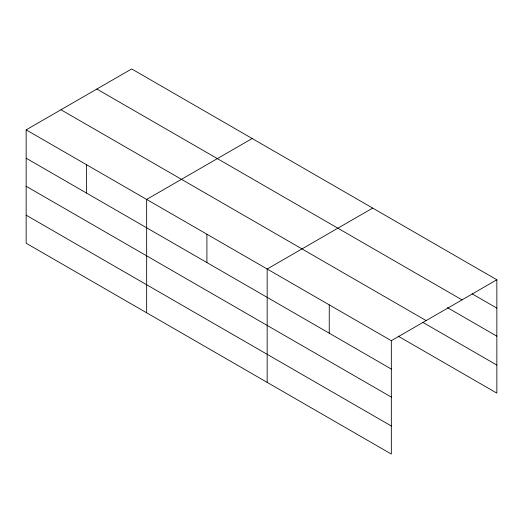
<?xml version="1.0" encoding="UTF-8"?>
<svg xmlns="http://www.w3.org/2000/svg" width="523" height="523" viewBox="0 0 523 523"><rect width="100%" height="100%" fill="white"/><g stroke="black" fill="none" stroke-linecap="round" stroke-linejoin="round"><path stroke-width="0.78" d="M391.328 397.101L391.328 340.695L26.15 129.861L26.15 243.228L391.328 454.062L391.328 397.101L26.15 186.266M398.088 336.119L496.85 393.139L496.85 279.772L131.672 68.938L26.15 129.861M252.178 138.517L146.656 199.433L146.656 312.8M372.69 208.089L267.168 269.012L267.168 382.378M391.328 340.695L496.85 279.772M472.158 293.867L496.85 308.125M96.847 89.041L462.025 299.875M447.466 307.668L496.85 336.178M60.975 109.758L426.153 320.592M422.774 322.318L496.85 365.087M26.15 158.214L391.328 369.048M26.15 215.175L391.328 426.003M329.248 304.85L329.248 333.203M206.912 234.226L206.912 262.572M86.406 164.647L86.406 193"/></g></svg>
